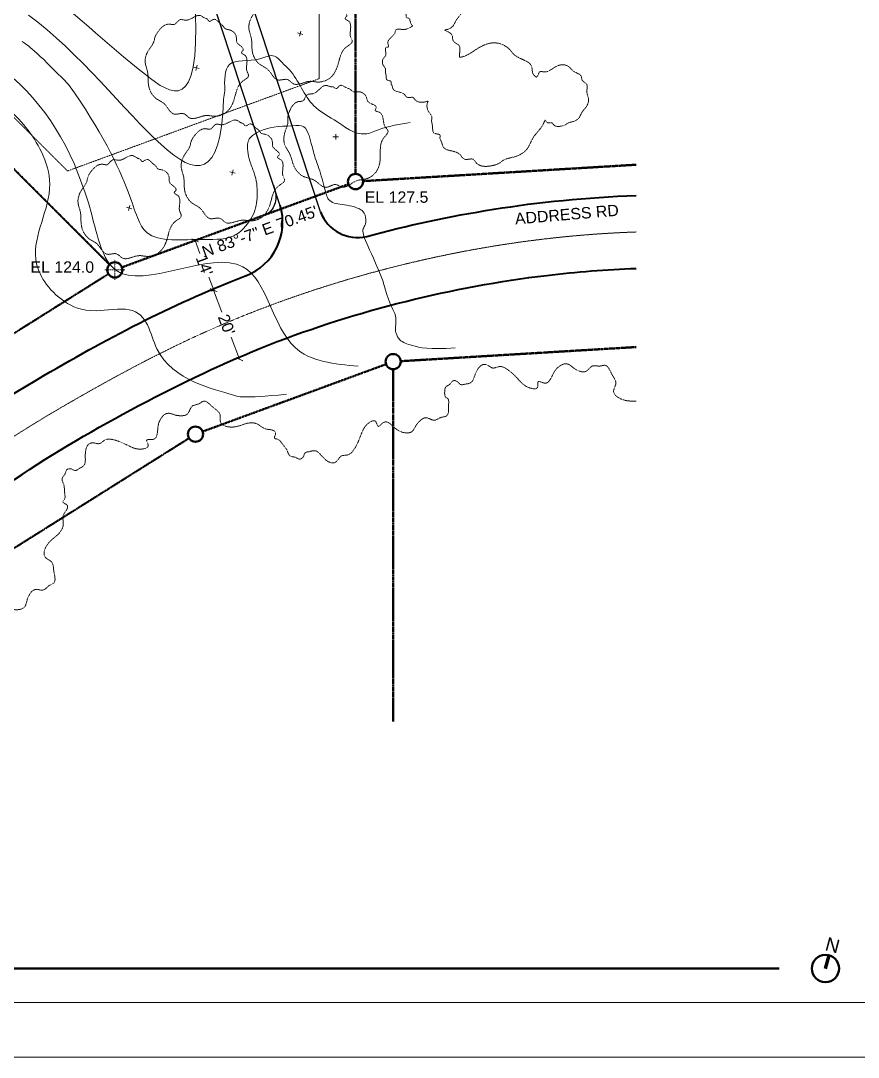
# Model space of a CAD drawing. Header units: inches. Extents: x -4969 to 16721, y 2489 to 24693.
# Drawn here: x 3431 to 6193, y 16773 to 20190 of the extents above; entities that cross this region are included whole.
import ezdxf

# ---------------------------------------------------------------- set-up
doc = ezdxf.new("R2010")
doc.units = ezdxf.units.IN
doc.header["$MEASUREMENT"] = 0
for name, pattern in [('CENTER', [2, 1.25, -0.25, 0.25, -0.25]), ('DASHED2', [0.375, 0.25, -0.125]), ('HIDDEN2', [0.1875, 0.125, -0.0625]), ('PHANTOM2', [1.25, 0.625, -0.125, 0.125, -0.125, 0.125, -0.125])]:
    doc.linetypes.add(name, pattern=pattern)
doc.layers.get('0').update_dxf_attribs({"lineweight": 5})
doc.layers.add('0-NPLT', color=1, linetype='Continuous', plot=False)
for name, color, linetype, lineweight in [('1', 1, 'Continuous', 9), ('2', 6, 'Continuous', 20), ('3', 3, 'Continuous', 30), ('4', 2, 'Continuous', 40), ('5', 4, 'Continuous', 50), ('A-DIMSx', 7, 'Continuous', 9), ('A-TEXTx', 7, 'Continuous', 20), ('L-PLNT', 7, 'Continuous', 20)]:
    doc.layers.add(name, color=color, linetype=linetype, lineweight=lineweight)
doc.styles.get("Standard").update_dxf_attribs({"font": 'Arial.ttf'})
doc.dimstyles.get("Standard").update_dxf_attribs({"dimtxt": 3, "dimasz": 2, "dimexe": 0.03125, "dimexo": 0.0625, "dimgap": 0.03125, "dimtad": 0, "dimtoh": 1, "dimdec": 4, "dimlfac": 0.99985, "dimzin": 0, "dimdsep": 46, "dimlunit": 4, "dimtxsty": 'Standard', "dimblk": 'ARCHTICK', "dimblk1": 'ARCHTICK', "dimblk2": 'ARCHTICK', "dimcen": 0.09, "dimclrt": 256, "dimadec": 0, "dimazin": 0, "dimtfac": 1, "dimtdec": 4, "dimtofl": 0, "dimtmove": 0, "dimatfit": 3, "dimfxl": 1, "dimtolj": 1, "dimtzin": 0, "dimarcsym": 0})

# ---------------------------------------------------------------- blocks, each defined once
blk = doc.blocks.new('_ArchTick')
at = {"color": 0, "linetype": 'ByBlock', "lineweight": 0, "const_width": 0.15}
blk.add_lwpolyline([(-0.5, -0.5), (0.5, 0.5)], dxfattribs=at)
blk = doc.blocks.new('*D398')
at = {"layer": 'A-DIMSx', "color": 0, "lineweight": -2, "ltscale": 0.25, "transparency": 16777216}
for p, q in [((4007.2, 19465.8), (3998.1, 19462.4)), ((4068.2, 19301.8), (4059, 19298.4))]:
    blk.add_line(p, q, dxfattribs=at)
at = {"layer": 'A-DIMSx', "color": 0, "lineweight": 5, "ltscale": 0.25, "transparency": 16777216}
for p, q in [((4006.5, 19465.5), (4022.3, 19422.9)), ((4067.5, 19301.5), (4051.6, 19344.1))]:
    blk.add_line(p, q, dxfattribs=at)
at = {"layer": 'Defpoints', "color": 0, "ltscale": 0.25, "transparency": 16777216}
for p in [(4006.5, 19465.5), (4015.6, 19468.9), (4076.6, 19304.9)]:
    blk.add_point(p, dxfattribs=at)
at = {"layer": 'A-DIMSx', "color": 0, "lineweight": 5, "ltscale": 0.25, "transparency": 16777216, "xscale": 18, "yscale": 18, "zscale": 18}
for p, rotation in [((4006.5, 19465.5), 110.3998760877212), ((4067.5, 19301.5), 290.3998760877211)]:
    blk.add_blockref('_ArchTick', p, dxfattribs=dict(at, rotation=rotation))
at = {"layer": 'A-DIMSx', "ltscale": 0.25, "transparency": 16777216, "insert": (4037, 19383.5), "char_height": 37.5, "attachment_point": 5, "rotation": 290.3999}
blk.add_mtext("\\A1;14'", dxfattribs=at)
blk = doc.blocks.new('*D399')
at = {"layer": 'A-DIMSx', "color": 0, "lineweight": -2, "ltscale": 0.25, "transparency": 16777216}
blk.add_line((4068.1, 19301.9), (4058.8, 19298.4), dxfattribs=at)
at = {"layer": 'A-DIMSx', "color": 0, "lineweight": 5, "ltscale": 0.25, "transparency": 16777216}
for p, q in [((4067.3, 19301.6), (4094.4, 19229.1)), ((4152.6, 19073.9), (4125.4, 19146.4))]:
    blk.add_line(p, q, dxfattribs=at)
at = {"layer": 'Defpoints', "color": 0, "ltscale": 0.25, "transparency": 16777216}
for p in [(4076.6, 19305.1), (4152.6, 19073.9), (4152.6, 19073.9)]:
    blk.add_point(p, dxfattribs=at)
at = {"layer": 'A-DIMSx', "color": 0, "lineweight": 5, "ltscale": 0.25, "transparency": 16777216, "xscale": 18, "yscale": 18, "zscale": 18}
for p, rotation in [((4067.3, 19301.6), 110.5524194715163), ((4152.6, 19073.9), 290.5524194715163)]:
    blk.add_blockref('_ArchTick', p, dxfattribs=dict(at, rotation=rotation))
at = {"layer": 'A-DIMSx', "ltscale": 0.25, "transparency": 16777216, "insert": (4109.9, 19187.8), "char_height": 37.5, "attachment_point": 5, "rotation": 290.5524}
blk.add_mtext("\\A1;20'", dxfattribs=at)
blk = doc.blocks.new('BORDER 11X17')
at = {"layer": '0-NPLT', "lineweight": 9, "ltscale": 0.1}
blk.add_lwpolyline([(29864.74, -10461.77), (29048.74, -10461.77), (29048.74, -10989.77), (29864.74, -10989.77), (29864.74, -10461.77)], dxfattribs=at)
blk.add_lwpolyline([(29792.74, -10473.77), (29078.74, -10473.77), (29078.74, -10977.77), (29792.74, -10977.77)], close=True, dxfattribs=at)

msp = doc.modelspace()

# ---------------------------------------------------------------- linework, layer by layer
at = {"layer": '1', "ltscale": 0.1}
for points, knots in [([(4054.9106128, 20306.972134), (4003.8532876, 20273.4097315), (4029.2470315, 19875.4668737), (3784.3609737, 20043.0331612), (3597.0096306, 20227.9221042), (3482.3339471, 20311.9630241)], [27.1390329105, 27.1390329105, 27.1390329105, 27.1390329105, 42.479868043, 297.995430453, 688.8136868408, 688.8136868408, 688.8136868408, 688.8136868408]), ([(4104.0499542, 19958.3407726), (4100.5591103, 19937.00471), (4080.9395087, 19397.0407916), (3785.4477547, 19971.2260884), (3457.3662886, 20207.7149459)], [66.0905268272, 66.0905268272, 66.0905268272, 66.0905268272, 72.0478202283, 884.1177910082, 884.1177910082, 884.1177910082, 884.1177910082]), ([(4104.0499542, 19958.3407726), (4103.2425483, 19994.0469343), (4101.5005596, 20071.0834375), (4203.3102699, 20049.6625332), (4265.561647, 20084.5894295), (4293.2711418, 20050.4154632), (4344.8537931, 20005.7165376), (4373.8879948, 19912.4548791), (4473.8888956, 19862.0431509), (4546.3254026, 19800.7733368), (4631.1525661, 19841.3100287), (4681.2905992, 19848.8369288), (4715.7865826, 19854.0155886)], [0, 0, 0, 0, 88.2541884006, 190.4095468536, 239.6925907231, 272.596383205, 306.2746754165, 450.1525204364, 530.9467901374, 644.0922749613, 691.8818307338, 797.2738828876, 797.2738828876, 797.2738828876, 797.2738828876]), ([(4309.9346327, 19842.7145765), (4266.3665242, 19841.3332914), (4227.679475, 19834.1600672), (4183.8101551, 19804.1528647), (4175.5910583, 19769.2393445), (4185.4187937, 19726.0902646), (4211.2387572, 19664.5667985), (4211.4968832, 19614.2284084), (4207.9073486, 19555.5761565), (4137.8457916, 19464.36653), (4001.1907453, 19474.5128798), (3833.6080618, 19451.3483102), (3799.9403035, 19610.582231), (3697.2194605, 19828.8489664), (3588.5897629, 19979.6409834)], [966.1197340921, 966.1197340921, 966.1197340921, 966.1197340921, 1052.3957324527, 1080.3183995863, 1099.2221573154, 1160.8115186827, 1199.2575669263, 1278.1205623445, 1350.5391874964, 1407.397276469, 1486.3748855516, 1643.0189055874, 1751.4076671321, 1883.1041123019, 1883.1041123019, 1883.1041123019, 1883.1041123019]), ([(3380.7380633, 19907.1593232), (3430.3159691, 19865.3458296), (3496.2520457, 19784.8607112), (3552.723427, 19603.9581524), (3434.070734, 19431.3174059), (3521.2976384, 19301.9177264), (3575.9366683, 19264.2536148)], [514.2432047489, 514.2432047489, 514.2432047489, 514.2432047489, 702.8750804543, 814.0271716168, 1068.9237319742, 1231.2071814015, 1231.2071814015, 1231.2071814015, 1231.2071814015]), ([(4626.1200172, 19330.6460912), (4576.6412823, 19453.7565752), (4548.0868507, 19491.0969857), (4571.8716766, 19520.7335688), (4567.9832218, 19554.669339), (4544.4336932, 19576.0351769), (4489.118493, 19584.2699759), (4444.9814215, 19590.4237165), (4434.854674, 19631.8135565), (4413.9998081, 19709.2096784), (4403.9140914, 19729.7235404), (4390.9323365, 19779.7922569), (4372.1826767, 19849.0220028), (4355.1165667, 19845.6028983), (4309.9346327, 19842.7145765)], [355.0576600074, 355.0576600074, 355.0576600074, 355.0576600074, 426.4460036396, 444.0680511201, 473.5347570973, 506.8640310362, 603.2361450275, 692.6235779045, 751.8985244839, 807.9524571225, 838.4344749785, 867.7494954719, 887.8020131754, 954.1456245748, 954.1456245748, 954.1456245748, 954.1456245748]), ([(4864.0714332, 19111.3365708), (4776.8780052, 19105.5745771), (4730.9862634, 19115.1322103), (4679.4986727, 19133.3366051), (4669.7872799, 19155.4365929), (4665.2773816, 19173.9747823), (4671.4924871, 19211.6651527), (4638.9428543, 19274.5135619), (4625.3829271, 19332.5299428), (4626.1200172, 19330.6460912)], [0, 0, 0, 0, 66.9901745406, 107.7363971783, 137.4050423408, 150.6900959062, 177.6225784581, 203.2686276384, 343.0965191413, 343.0965191413, 343.0965191413, 343.0965191413]), ([(4307.6267252, 18958.2261588), (4158.548225, 18944.2835652), (4117.7929516, 18966.8062163), (3866.8262678, 19013.9965329), (3848.5936455, 19258.5281736), (3646.7240372, 19222.9125181), (3601.9658391, 19247.7266906), (3575.9366683, 19264.2536148)], [0, 0, 0, 0, 89.6685014463, 359.3384261515, 484.8295801573, 547.3176168101, 640.324640473, 640.324640473, 640.324640473, 640.324640473])]:
    msp.add_open_spline(points, degree=3, knots=knots, dxfattribs=at)
msp.add_open_spline([(3588.5897629, 19979.6409834), (3475.822082, 20095.7246348), (3454.1718474, 20109.7068257), (3435.4160222, 20121.5371699)], degree=3, dxfattribs=at)
at = {"layer": '2', "linetype": 'CENTER', "ltscale": 0.1}
for p, q in [((3741.6103437, 19368.3478473), (3741.6103437, 19401.3478473)), ((3774.6103437, 19368.3478473), (3708.6103437, 19368.3478473)), ((3741.6103437, 19368.3478473), (3741.6103437, 19335.3478473))]:
    msp.add_line(p, q, dxfattribs=at)
at = {"layer": '2', "linetype": 'DASHED2', "ltscale": 0.2}
msp.add_lwpolyline([(2375.3182236, 22474.6399674), (4415.3182236, 22474.6399674), (4415.3182236, 19999.0109534), (3585.2274112, 19694.4364073), (2375.3182236, 20904.3455949), (2375.3182236, 22474.6399674)], dxfattribs=at)
at = {"layer": '2', "ltscale": 0.1}
msp.add_open_spline([(4544.2345314, 19050.5970339), (4465.1692027, 19058.07693), (4271.9852178, 19076.3529072), (4222.6745114, 19538.9123827), (3730.9861066, 19234.2281235), (3646.1362189, 19681.4544498), (3530.9845535, 19892.0665821), (3404.8930701, 20001.8779357)], degree=3, knots=[0, 0, 0, 0, 218.6713959711, 534.2899638059, 953.6998900704, 1157.6605152641, 1669.4917053071, 1669.4917053071, 1669.4917053071, 1669.4917053071], dxfattribs=at)
at = {"layer": '2', "linetype": 'DASHED2', "ltscale": 0.3}
msp.add_open_spline([(2348.7299746, 17880.0090871), (2432.2706498, 17970.2302662), (2606.5284247, 18153.0240958), (2862.2143325, 18399.6321896), (3101.889318, 18604.1698801), (3359.7205403, 18794.1454976), (3649.53533, 18967.0307199), (3979.6495269, 19142.8120844), (4325.3251303, 19283.7804719), (4712.7325545, 19398.546693), (5097.5680636, 19469.4940284), (5354.3101963, 19489.7038168), (5460.8649947, 19493.4402096)], degree=3, knots=[121.4729406931, 121.4729406931, 121.4729406931, 121.4729406931, 490.3242559275, 878.9344874937, 1186.6554815344, 1434.9022140808, 1838.7808645469, 2197.7622060259, 2556.0671003237, 2956.63624104, 3407.9441787895, 3727.5601639366, 3727.5601639366, 3727.5601639366, 3727.5601639366], dxfattribs=at)
at = {"layer": '3', "ltscale": 0.25}
for p, q in [((4419.7874305, 19560.0522078), (3995.139674, 20848.550059)), ((4290.2716942, 19569.6611004), (3880.6849859, 20812.4595975))]:
    msp.add_line(p, q, dxfattribs=at)
msp.add_open_spline([(4264.37177, 19648.2485797), (4268.0149295, 19636.8310108), (4276.3289583, 19610.7750564), (4267.7424527, 19573.2782694), (4250.6001196, 19558.1271232), (4245.0346872, 19553.2081499)], degree=3, knots=[0, 0, 0, 0, 35.8309791907, 81.769627161, 103.8539866702, 103.8539866702, 103.8539866702, 103.8539866702], dxfattribs=at)
at = {"layer": '4', "ltscale": 0.25}
for centre, radius, start, end in [((4106.255426, 19525.3587714), 188.6741448, 290.8796589168, 17.096495757), ((4542.1022511, 19606.0222226), 130.66812, 200.5979051836, 283.5629301897)]:
    msp.add_arc(centre, radius, start, end, dxfattribs=at)
at = {"layer": '4', "ltscale": 0.1}
msp.add_open_spline([(4572.745652, 19478.9980534), (4833.1686595, 19549.2218595), (5131.8374285, 19602.349975), (5460.8649947, 19613.5172166)], degree=3, dxfattribs=at)
for points, knots in [([(2185.8122501, 17880.0090871), (2852.2631725, 18611.5455849), (3463.317192, 19012.7241832), (3943.3972872, 19261.1703211), (4180.3357826, 19351.8363415)], [40.6792248674, 40.6792248674, 40.6792248674, 40.6792248674, 386.4154571695, 646.240149519, 646.240149519, 646.240149519, 646.240149519]), ([(2512.4719346, 17880.0090871), (2679.2544839, 18057.6719996), (2963.4246846, 18341.8430363), (3406.0970349, 18687.4785319), (3817.0375286, 18926.0972476), (4245.4855392, 19131.9354693), (4698.574489, 19273.3298153), (5106.2832406, 19349.8601666), (5362.2882732, 19369.8096351), (5460.8649947, 19373.3747014)], [231.5282069541, 231.5282069541, 231.5282069541, 231.5282069541, 961.9069992597, 1434.823809101, 1911.7322499136, 2384.8666673258, 2857.920007787, 3330.9808712932, 3626.6699315253, 3626.6699315253, 3626.6699315253, 3626.6699315253])]:
    msp.add_open_spline(points, degree=3, knots=knots, dxfattribs=at)
at = {"layer": '5', "linetype": 'PHANTOM2', "ltscale": 0.5}
for p, q in [((4560.2733162, 19661.0706549), (5460.8649947, 19715.1233841)), ((3720.4419258, 19355.0475434), (2748.4281684, 18744.3227207)), ((4684.2032385, 19067.4291037), (5460.8649947, 19114.0436668)), ((4659.2481459, 19040.9313207), (4659.2481459, 17880.0090871)), ((3986.2852144, 18813.4764387), (3138.6280298, 18280.8859482))]:
    msp.add_line(p, q, dxfattribs=at)
at = {"layer": '5', "ltscale": 0.1}
for p, q in [((6082.8999728, 17065.4861832), (6094.5468299, 17108.9528454)), ((6084.7110838, 17065.0008975), (6096.3579408, 17108.4675596)), ((6086.5221947, 17064.5156118), (6098.1690517, 17107.9822739)), ((1071.3259479, 17065.0008975), (5932.7193938, 17065.0008975))]:
    msp.add_line(p, q, dxfattribs=at)
at = {"layer": '5', "linetype": 'PHANTOM2', "ltscale": 0.5, "flags": 128}
for points in [[(4535.3182236, 19684.5728719), (4535.3182236, 22629.6399674)], [(2272.9958931, 20836.9622979), (3723.9326742, 19386.0255168)], [(3765.080351, 19376.9593952), (4511.8482163, 19650.961324)], [(4030.9236396, 18835.3882904), (4635.7781386, 19057.3197728)]]:
    msp.add_lwpolyline(points, dxfattribs=at)
at = {"layer": '5', "ltscale": 0.1}
for centre, radius in [((4535.3182236, 19659.5728719), 25), ((3741.6103437, 19368.3478473), 25), ((4659.2481459, 19065.9313207), 25), ((4007.4536324, 18826.7767425), 25), ((6084.7110838, 17065.0008975), 45)]:
    msp.add_circle(centre, radius, dxfattribs=at)
at = {"layer": 'L-PLNT', "ltscale": 0.1}
for p, q in [((4361.3245626, 20144.8705822), (4343.9378977, 20149.529325)), ((4352.6312301, 20147.1999536), (4350.3018587, 20138.5066212)), ((4352.6312301, 20147.1999536), (4354.9606015, 20155.8932861)), ((4019.4143265, 20032.1878839), (4002.0276617, 20036.8466267)), ((4010.7209941, 20034.5172553), (4008.3916227, 20025.8239229)), ((4010.7209941, 20034.5172553), (4013.0503655, 20043.2105877)), ((4478.9521195, 19806.8183173), (4460.9521195, 19806.8183173)), ((4469.9521195, 19806.8183173), (4469.9521195, 19815.8183173)), ((4469.9521195, 19806.8183173), (4469.9521195, 19797.8183173)), ((4138.2329934, 19687.3592825), (4120.8463285, 19692.0180253)), ((4129.539661, 19689.6886539), (4127.2102896, 19680.9953215)), ((4129.539661, 19689.6886539), (4131.8690324, 19698.3819863)), ((3797.8205348, 19570.2296191), (3780.43387, 19574.8883619)), ((3789.1272024, 19572.5589905), (3786.797831, 19563.865658)), ((3789.1272024, 19572.5589905), (3791.4565738, 19581.2523229))]:
    msp.add_line(p, q, dxfattribs=at)
at = {"layer": 'L-PLNT', "linetype": 'HIDDEN2', "ltscale": 0.005}
for points, knots in [([(4828.4165521, 20158.7086374), (4831.4702858, 20159.4583144), (4842.8527941, 20161.7282437), (4859.3066082, 20171.2708298), (4866.5692894, 20194.7781543), (4886.1273017, 20211.1015476), (4891.4803546, 20237.9376416), (4879.3840831, 20259.719737), (4890.5322694, 20286.6002463), (4865.1359438, 20293.5872294), (4867.8183349, 20318.7683728), (4839.9930963, 20321.6710803), (4826.9457068, 20342.4388015), (4807.5092209, 20350.8648626), (4788.22581, 20346.415401), (4768.7530209, 20335.4644017), (4751.4595525, 20320.6266367), (4725.8472053, 20328.7056109), (4723.6339097, 20312.8666129), (4713.4641542, 20305.8024423), (4703.6978906, 20294.0871013), (4707.7538684, 20286.8547562), (4707.8960159, 20280.6899358), (4698.099304, 20283.1186931), (4700.9470331, 20269.5215341), (4701.9383544, 20259.7854384), (4691.246396, 20251.8167411), (4692.3552443, 20236.6817926), (4701.7552795, 20228.4484709), (4699.5069185, 20219.4255999), (4702.6987738, 20211.1036754), (4700.7894205, 20197.215433), (4716.7057757, 20199.307567), (4713.3717348, 20191.7378401), (4714.4375806, 20189.6999795), (4714.4669272, 20189.6438699)], [134.2042126265, 134.2042126265, 134.2042126265, 134.2042126265, 143.5601412277, 168.048752541, 186.7400261239, 214.334240066, 242.3340452061, 259.5547237372, 287.9844818844, 306.4560046471, 318.517587076, 351.972539666, 365.9203835204, 391.6936235017, 408.544425816, 423.7075894373, 458.6949884221, 474.4794507991, 482.9714609066, 498.6205160305, 513.0732172986, 520.2619549258, 523.3857325475, 527.8777748644, 540.8097197661, 548.7549971827, 558.2859876695, 576.1185451174, 585.6871778939, 592.4704441199, 601.2930284019, 613.7472884146, 623.3628215872, 630.0686851316, 630.258549473, 630.258549473, 630.258549473, 630.258549473]), ([(4386.5314219, 20309.0431682), (4384.1972937, 20309.7962051), (4376.4120747, 20312.3078741), (4361.8601522, 20325.5811895), (4338.295173, 20310.0911135), (4317.6138789, 20301.7345497), (4298.6226756, 20309.1841002), (4288.6997176, 20298.5257645), (4279.5157255, 20287.2458543), (4252.7751864, 20297.9189883), (4228.8859376, 20272.7948105), (4215.3363623, 20250.1103305), (4212.5368106, 20227.6345061), (4191.2086534, 20205.3111959), (4178.679776, 20167.5377174), (4196.1509702, 20128.9677173), (4189.5851341, 20085.6203477), (4213.3151129, 20044.9415752), (4253.7553277, 20030.6866681), (4270.0708013, 19983.337201), (4310.7595504, 20003.3192967), (4336.0411796, 19967.8201966), (4375.1977862, 19995.835493), (4415.7055984, 19983.9727133), (4450.3592773, 19995.2995685), (4470.1220578, 20023.0377623), (4482.7091549, 20059.3672475), (4488.0532618, 20098.2165296), (4530.2664803, 20117.0384675), (4515.0419449, 20139.9678369), (4520.0807301, 20160.6736353), (4519.2917695, 20186.9105224), (4505.8132838, 20191.5983733), (4498.5948007, 20199.3775697), (4513.9864873, 20207.4290176), (4494.8008408, 20221.6947824), (4482.4128817, 20233.1053472), (4487.0921027, 20255.5722862), (4468.3915081, 20273.8034382), (4446.8865712, 20273.682024), (4439.4858571, 20287.8709913), (4425.8770775, 20294.9485675), (4412.4872358, 20315.0181437), (4394.3716271, 20294.1591459), (4390.0278136, 20307.7151893), (4386.3291769, 20309.1239699), (4386.22734, 20309.1627587)], [0, 0, 0, 0, 7.389337939, 24.6462959619, 52.3336691463, 78.8576714233, 90.5396736919, 107.5852217564, 117.1314534926, 131.0143618161, 180.8897264884, 199.7850248523, 211.455763629, 247.0645364511, 289.2090157661, 321.3763764552, 368.8655445351, 417.0527280981, 446.6892199703, 495.616345271, 527.4055185742, 548.1632946962, 605.738693292, 629.7426929183, 674.097996099, 703.0979373572, 729.193481421, 789.4061939322, 816.5709824797, 831.1855859678, 858.1173409593, 882.9901915203, 895.3618854622, 900.7378530775, 908.4685807242, 930.7242357077, 944.3979216285, 960.8005924981, 991.4901174729, 1007.9575700763, 1019.6314547034, 1034.8149706662, 1056.2485381631, 1072.7967055423, 1084.3373814844, 1084.6641347537, 1084.6641347537, 1084.6641347537, 1084.6641347537]), ([(4044.6211859, 20196.3604699), (4042.2870577, 20197.1135068), (4034.5018386, 20199.6251758), (4019.9499162, 20212.8984912), (3996.384937, 20197.4084152), (3975.7036428, 20189.0518513), (3956.7124396, 20196.5014019), (3946.7894815, 20185.8430662), (3937.6054895, 20174.563156), (3910.8649504, 20185.23629), (3886.9757016, 20160.1121122), (3873.4261263, 20137.4276321), (3870.6265745, 20114.9518077), (3849.2984174, 20092.6284975), (3836.76954, 20054.855019), (3854.2407342, 20016.285019), (3847.6748981, 19972.9376494), (3871.4048768, 19932.2588769), (3911.8450916, 19918.0039698), (3928.1605653, 19870.6545027), (3968.8493143, 19890.6365984), (3994.1309436, 19855.1374982), (4033.2875502, 19883.1527947), (4073.7953623, 19871.290015), (4108.4490412, 19882.6168702), (4128.2118218, 19910.355064), (4140.7989189, 19946.6845492), (4146.1430258, 19985.5338313), (4188.3562443, 20004.3557692), (4173.1317088, 20027.2851385), (4178.1704941, 20047.990937), (4177.3815335, 20074.2278241), (4163.9030478, 20078.915675), (4156.6845647, 20086.6948714), (4172.0762513, 20094.7463192), (4152.8906048, 20109.0120841), (4140.5026457, 20120.4226489), (4145.1818667, 20142.8895879), (4126.4812721, 20161.1207399), (4104.9763352, 20160.9993257), (4097.575621, 20175.188293), (4083.9668414, 20182.2658692), (4070.5769998, 20202.3354453), (4052.4613911, 20181.4764475), (4048.1175776, 20195.0324909), (4044.4189408, 20196.4412716), (4044.317104, 20196.4800604)], [0, 0, 0, 0, 7.389337939, 24.6462959619, 52.3336691463, 78.8576714233, 90.5396736919, 107.5852217564, 117.1314534926, 131.0143618161, 180.8897264884, 199.7850248523, 211.455763629, 247.0645364511, 289.2090157661, 321.3763764552, 368.8655445351, 417.0527280981, 446.6892199703, 495.616345271, 527.4055185742, 548.1632946962, 605.738693292, 629.7426929183, 674.097996099, 703.0979373572, 729.193481421, 789.4061939322, 816.5709824797, 831.1855859678, 858.1173409593, 882.9901915203, 895.3618854622, 900.7378530775, 908.4685807242, 930.7242357077, 944.3979216285, 960.8005924981, 991.4901174729, 1007.9575700763, 1019.6314547034, 1034.8149706662, 1056.2485381631, 1072.7967055423, 1084.3373814844, 1084.6641347537, 1084.6641347537, 1084.6641347537, 1084.6641347537]), ([(4724.4943701, 20173.0735096), (4714.3507069, 20166.3117561), (4697.8319944, 20156.6130688), (4668.1897041, 20165.9632191), (4665.2386433, 20144.8445551), (4651.6789693, 20135.425661), (4638.6572845, 20119.8052064), (4644.0652549, 20110.1620795), (4644.2547849, 20101.942319), (4631.1925024, 20105.1806621), (4634.9894745, 20087.0511168), (4636.3112362, 20074.0696558), (4622.0552917, 20063.4447261), (4623.533756, 20043.2647947), (4636.0671364, 20032.2870325), (4633.0693216, 20020.2565378), (4637.3251287, 20009.1606384), (4634.7793243, 19990.642982), (4656.0011313, 19993.432494), (4651.5557435, 19983.3395247), (4652.9768712, 19980.6223773), (4653.016, 19980.5475644)], [575.3732758346, 575.3732758346, 575.3732758346, 575.3732758346, 611.5933178962, 632.6392677321, 643.9619478754, 664.8273547073, 684.0976230648, 693.6826065677, 697.8476433967, 703.8370331526, 721.0796263548, 731.6733295769, 744.3813168927, 768.1580601565, 780.9162371919, 789.9605921598, 801.7240378692, 818.3297178862, 831.150428783, 840.0915801755, 840.3447326307, 840.3447326307, 840.3447326307, 840.3447326307]), ([(4714.3807511, 20189.8130506), (4715.1057906, 20188.5861588), (4717.5240776, 20184.4940006), (4718.347579, 20176.7793224), (4722.5754762, 20173.9131984), (4724.4943701, 20173.0735096)], [0, 0, 0, 0, 4.293673278, 14.3210586993, 20.6147162567, 20.6147162567, 20.6147162567, 20.6147162567]), ([(4878.4115474, 20069.6347268), (4878.3655377, 20069.9650644), (4876.7278357, 20083.1983715), (4887.7697895, 20109.822733), (4853.908022, 20119.1387104), (4856.9763825, 20147.943169), (4839.1965247, 20153.6579208), (4828.4165521, 20158.7086374)], [345.0970729671, 345.0970729671, 345.0970729671, 345.0970729671, 346.072964983, 383.9793091792, 408.6080061961, 424.6901161013, 457.1746097691, 457.1746097691, 457.1746097691, 457.1746097691]), ([(5131.3483598, 20003.9182741), (5126.9848717, 20006.8712032), (5116.7707381, 20015.3742099), (5121.2162249, 20057.1065426), (5065.5657476, 20062.9119577), (5039.4709688, 20104.4474001), (5000.5979969, 20121.2995224), (4962.0311751, 20112.4005992), (4925.2417688, 20091.7111765), (4900.6857896, 20071.2324587), (4878.4115474, 20069.6347268)], [597.898627084, 597.898627084, 597.898627084, 597.898627084, 612.9120092942, 637.035174152, 703.945079332, 731.8407670408, 783.3872470035, 817.0888516321, 847.4151788746, 909.9710876132, 909.9710876132, 909.9710876132, 909.9710876132]), ([(5159.7497921, 19862.4476875), (5160.9768733, 19861.6057347), (5163.7542577, 19859.1263708), (5167.3196935, 19852.1419935), (5175.7423307, 19852.9542348), (5184.0830662, 19854.3215538), (5191.6009705, 19839.3759588), (5211.6719134, 19841.0985117), (5226.305722, 19845.7439635), (5236.1835699, 19854.4407861), (5254.0613938, 19855.9319648), (5274.0652503, 19867.5334404), (5281.3279315, 19891.0407649), (5300.8859438, 19907.3641582), (5306.2389967, 19934.2002522), (5294.1427252, 19955.9823476), (5305.2909115, 19982.8628569), (5279.8945859, 19989.8498399), (5282.576977, 20015.0309833), (5254.7517384, 20017.9336909), (5241.7043489, 20038.7014121), (5222.267863, 20047.1274732), (5202.9844521, 20042.6780116), (5183.511663, 20031.7270122), (5166.2181946, 20016.8892473), (5140.6058474, 20024.9682215), (5138.6368022, 20010.8771517), (5134.1859147, 20006.495238), (5131.3483598, 20003.9182741)], [41.2750570634, 41.2750570634, 41.2750570634, 41.2750570634, 45.821300819, 52.6092839087, 62.5138267565, 68.0607919176, 76.1276407992, 105.1083860692, 116.0877509778, 122.8691892655, 143.5601412277, 168.048752541, 186.7400261239, 214.334240066, 242.3340452061, 259.5547237372, 287.9844818844, 306.4560046471, 318.517587076, 351.972539666, 365.9203835204, 391.6936235017, 408.544425816, 423.7075894373, 458.6949884221, 474.4794507991, 482.9714609066, 494.2144950887, 494.2144950887, 494.2144950887, 494.2144950887]), ([(4460.809084, 19971.9208734), (4458.359589, 19972.0441343), (4450.1895771, 19972.4552573), (4432.6981125, 19981.5099808), (4413.9452173, 19960.4486509), (4396.131459, 19947.0241173), (4375.8592797, 19949.3045455), (4369.0330186, 19936.4411332), (4363.081419, 19923.1685845), (4334.4896313, 19926.5570796), (4317.9170047, 19896.1059947), (4310.7002954, 19870.6875815), (4313.8133075, 19848.2530249), (4298.9895875, 19821.1702298), (4296.6641169, 19781.4411393), (4323.5226451, 19748.7072579), (4328.3996593, 19705.1375507), (4361.8494997, 19671.9866442), (4404.601189, 19668.684159), (4432.6156703, 19627.1708412), (4466.7462369, 19657.0030867), (4500.3542587, 19629.2569562), (4530.925744, 19666.4521301), (4573.1235992, 19665.4777581), (4603.6648768, 19685.3876921), (4615.5750842, 19717.2957139), (4618.3305236, 19755.6450824), (4613.4376004, 19794.5537639), (4649.3409624, 19823.6599448), (4628.7006329, 19841.867615), (4628.2086707, 19863.1720141), (4620.6559873, 19888.3107029), (4606.4234647, 19889.3503304), (4597.4375413, 19894.9961762), (4610.2209008, 19906.7569392), (4587.9967377, 19915.5709992), (4573.0776167, 19923.3865187), (4571.7825253, 19946.2989868), (4549.0005687, 19959.0688573), (4528.2598191, 19953.385693), (4517.4389032, 19965.1757372), (4502.46202, 19968.4899395), (4484.3340376, 19984.4101154), (4472.2344092, 19959.5732062), (4464.5300453, 19971.5430769), (4460.5928173, 19971.9465769), (4460.4844112, 19971.9576867)], [0, 0, 0, 0, 7.389337939, 24.6462959619, 52.3336691463, 78.8576714233, 90.5396736919, 107.5852217564, 117.1314534926, 131.0143618161, 180.8897264884, 199.7850248523, 211.455763629, 247.0645364511, 289.2090157661, 321.3763764552, 368.8655445351, 417.0527280981, 446.6892199703, 495.616345271, 527.4055185742, 548.1632946962, 605.738693292, 629.7426929183, 674.097996099, 703.0979373572, 729.193481421, 789.4061939322, 816.5709824797, 831.1855859678, 858.1173409593, 882.9901915203, 895.3618854622, 900.7378530776, 908.4685807242, 930.7242357077, 944.3979216285, 960.8005924981, 991.4901174729, 1007.9575700763, 1019.6314547034, 1034.8149706662, 1056.2485381631, 1072.7967055423, 1084.3373814844, 1084.6641347537, 1084.6641347537, 1084.6641347537, 1084.6641347537]), ([(4652.9010984, 19980.7731388), (4653.8678179, 19979.137283), (4657.0922005, 19973.681072), (4658.7118848, 19958.5076395), (4680.3355692, 19955.3840244), (4696.6221202, 19949.6050837), (4703.8081656, 19935.5282485), (4715.0383484, 19936.6112369), (4726.1593291, 19938.4343289), (4736.1832015, 19918.5068689), (4758.7701584, 19920.4453542), (4773.1746701, 19924.2324111), (4774.6767467, 19924.6936196)], [0, 0, 0, 0, 5.724897704, 19.0947449324, 40.5455677912, 61.0950677586, 70.1457118782, 83.3517690086, 90.7477225567, 101.5035210656, 140.144514759, 144.7951511262, 144.7951511262, 144.7951511262, 144.7951511262]), ([(4774.6767467, 19924.6936196), (4768.7213152, 19914.4336796), (4770.6128554, 19892.6506373), (4789.0901142, 19876.4667389), (4784.593392, 19858.4209969), (4790.9771027, 19841.7771478), (4787.1583961, 19814.0006631), (4818.9911065, 19818.1849312), (4812.3230248, 19803.0454773), (4814.4547164, 19798.9697562), (4814.5134096, 19798.8575369)], [1117.745922397, 1117.745922397, 1117.745922397, 1117.745922397, 1152.2370902348, 1171.3743557878, 1184.9408882397, 1202.5860568039, 1227.4945768293, 1246.7256431744, 1260.1373702633, 1260.517098946, 1260.517098946, 1260.517098946, 1260.517098946]), ([(4163.4398528, 19851.5318685), (4161.1057246, 19852.2849054), (4153.3205055, 19854.7965744), (4138.768583, 19868.0698898), (4115.2036038, 19852.5798138), (4094.5223097, 19844.2232499), (4075.5311064, 19851.6728005), (4065.6081484, 19841.0144647), (4056.4241563, 19829.7345546), (4029.6836172, 19840.4076886), (4005.7943685, 19815.2835107), (3992.2447932, 19792.5990307), (3989.4452414, 19770.1232063), (3968.1170842, 19747.7998961), (3955.5882068, 19710.0264176), (3973.059401, 19671.4564176), (3966.4935649, 19628.1090479), (3990.2235437, 19587.4302755), (4030.6637585, 19573.1753684), (4046.9792321, 19525.8259013), (4087.6679812, 19545.807997), (4112.9496104, 19510.3088968), (4152.106217, 19538.3241933), (4192.6140292, 19526.4614136), (4227.2677081, 19537.7882688), (4247.0304887, 19565.5264626), (4259.6175857, 19601.8559478), (4264.9616926, 19640.7052299), (4307.1749111, 19659.5271678), (4291.9503757, 19682.4565371), (4296.9891609, 19703.1623356), (4296.2002004, 19729.3992227), (4282.7217146, 19734.0870736), (4275.5032315, 19741.86627), (4290.8949181, 19749.9177178), (4271.7092716, 19764.1834826), (4259.3213126, 19775.5940474), (4264.0005335, 19798.0609865), (4245.2999389, 19816.2921385), (4223.795002, 19816.1707243), (4216.3942879, 19830.3596916), (4202.7855083, 19837.4372678), (4189.3956666, 19857.5068439), (4171.280058, 19836.6478461), (4166.9362444, 19850.2038895), (4163.2376077, 19851.6126701), (4163.1357708, 19851.651459)], [0, 0, 0, 0, 7.389337939, 24.6462959619, 52.3336691463, 78.8576714233, 90.5396736919, 107.5852217564, 117.1314534926, 131.0143618161, 180.8897264884, 199.7850248523, 211.455763629, 247.0645364511, 289.2090157661, 321.3763764552, 368.8655445351, 417.0527280981, 446.6892199703, 495.616345271, 527.4055185742, 548.1632946962, 605.738693292, 629.7426929183, 674.097996099, 703.0979373572, 729.193481421, 789.4061939322, 816.5709824797, 831.1855859678, 858.1173409593, 882.9901915203, 895.3618854622, 900.7378530775, 908.4685807242, 930.7242357077, 944.3979216285, 960.8005924981, 991.4901174729, 1007.9575700763, 1019.6314547034, 1034.8149706662, 1056.2485381631, 1072.7967055423, 1084.3373814844, 1084.6641347537, 1084.6641347537, 1084.6641347537, 1084.6641347537]), ([(4814.3410572, 19799.1958984), (4815.7911364, 19796.7421147), (4820.6277103, 19788.5577982), (4823.0572368, 19765.7976495), (4855.4927634, 19761.1122268), (4879.9225899, 19752.4438157), (4890.7016579, 19731.3285629), (4907.5469322, 19732.9530456), (4924.2284032, 19735.6876836), (4939.2642118, 19705.7964936), (4979.4060977, 19709.2415994), (5008.673715, 19718.532503), (5028.4294108, 19735.9261482), (5064.1850585, 19738.9085055), (5104.1927716, 19762.1114567), (5118.7181338, 19809.1261058), (5147.7880332, 19833.3882543), (5157.9129977, 19856.5743456), (5159.7497921, 19862.4476875)], [0, 0, 0, 0, 8.587346556, 28.6421173986, 60.8183516867, 91.6426016379, 105.2185678174, 125.0276535129, 136.1215838351, 152.2552815984, 210.2167721385, 232.1755019556, 245.738378531, 287.1202824555, 336.0975050819, 373.4800522478, 428.668480132, 446.5108715625, 446.5108715625, 446.5108715625, 446.5108715625]), ([(3823.0273942, 19734.4022051), (3820.693266, 19735.155242), (3812.9080469, 19737.666911), (3798.3561244, 19750.9402264), (3774.7911453, 19735.4501504), (3754.1098511, 19727.0935865), (3735.1186479, 19734.5431371), (3725.1956898, 19723.8848013), (3716.0116977, 19712.6048912), (3689.2711586, 19723.2780252), (3665.3819099, 19698.1538473), (3651.8323346, 19675.4693673), (3649.0327828, 19652.9935429), (3627.7046257, 19630.6702327), (3615.1757483, 19592.8967542), (3632.6469424, 19554.3267542), (3626.0811064, 19510.9793845), (3649.8110851, 19470.3006121), (3690.2512999, 19456.0457049), (3706.5667736, 19408.6962379), (3747.2555226, 19428.6783336), (3772.5371519, 19393.1792334), (3811.6937584, 19421.1945299), (3852.2015706, 19409.3317502), (3886.8552495, 19420.6586054), (3906.6180301, 19448.3967992), (3919.2051271, 19484.7262844), (3924.549234, 19523.5755665), (3966.7624526, 19542.3975044), (3951.5379171, 19565.3268737), (3956.5767024, 19586.0326722), (3955.7877418, 19612.2695593), (3942.3092561, 19616.9574102), (3935.090773, 19624.7366066), (3950.4824596, 19632.7880544), (3931.2968131, 19647.0538192), (3918.908854, 19658.464384), (3923.5880749, 19680.9313231), (3904.8874804, 19699.1624751), (3883.3825435, 19699.0410609), (3875.9818293, 19713.2300282), (3862.3730497, 19720.3076043), (3848.983208, 19740.3771805), (3830.8675994, 19719.5181827), (3826.5237858, 19733.0742261), (3822.8251491, 19734.4830067), (3822.7233123, 19734.5217956)], [0, 0, 0, 0, 7.389337939, 24.6462959619, 52.3336691463, 78.8576714233, 90.5396736919, 107.5852217564, 117.1314534926, 131.0143618161, 180.8897264884, 199.7850248523, 211.455763629, 247.0645364511, 289.2090157661, 321.3763764552, 368.8655445351, 417.0527280981, 446.6892199703, 495.616345271, 527.4055185742, 548.1632946962, 605.738693292, 629.7426929183, 674.097996099, 703.0979373572, 729.193481421, 789.4061939322, 816.5709824797, 831.1855859678, 858.1173409593, 882.9901915203, 895.3618854622, 900.7378530775, 908.4685807242, 930.7242357077, 944.3979216285, 960.8005924981, 991.4901174729, 1007.9575700763, 1019.6314547034, 1034.8149706662, 1056.2485381631, 1072.7967055423, 1084.3373814844, 1084.6641347537, 1084.6641347537, 1084.6641347537, 1084.6641347537]), ([(4829.823402, 18972.7202799), (4830.0860773, 18976.5657495), (4831.9541213, 18984.8846078), (4847.5757199, 18989.3101391), (4854.7843106, 19006.6567475), (4873.4161172, 19001.4220511), (4880.5719853, 18987.2811519), (4896.999317, 18992.7289415), (4923.4549692, 18993.3935379), (4928.5987859, 19031.7220288), (4952.166291, 19061.0115179), (4974.5137948, 19053.2250214), (4988.8484098, 19040.245859), (5010.8682519, 19054.3778842), (5045.9034812, 19036.7437595), (5073.5988382, 19005.0990797), (5100.6933838, 18978.630384), (5142.3180639, 18972.850723), (5131.6887783, 19009.557396), (5165.989386, 18985.4519332), (5182.1597695, 19014.7820661), (5193.612202, 19042.6525465), (5229.6052429, 19069.0313118), (5252.9659423, 19044.4873856), (5271.9697345, 19034.4903282), (5298.6152281, 19027.7188321), (5313.634967, 19058.4779506), (5338.4087222, 19048.2196752), (5366.1331492, 19060.4171014), (5378.3026305, 19022.6170202), (5400.6680882, 18996.215834), (5375.850149, 18961.8961239), (5414.6018405, 18937.8533362), (5441.5743243, 18935.8007329), (5455.8802028, 18935.5593368), (5460.8649947, 18935.1597207)], [116.1212541714, 116.1212541714, 116.1212541714, 116.1212541714, 127.2984483594, 142.9437106875, 158.1424622772, 175.7259980187, 186.6048664945, 200.5013497345, 219.6690770391, 261.5725041977, 297.4897408921, 311.1931849596, 328.176490826, 349.8468888753, 375.9882871529, 436.2019135613, 473.6383657485, 500.782179217, 518.5220937434, 541.4062734082, 571.337293853, 595.2821011257, 641.5443781759, 667.1989633937, 685.1519249245, 708.6527212464, 738.1112804647, 761.4113854955, 777.4838034427, 818.1855016968, 848.6776362316, 875.2648749378, 917.8152237548, 946.1021286018, 960.9250688602, 960.9250688602, 960.9250688602, 960.9250688602]), ([(4249.6504942, 18842.3407501), (4256.1148765, 18841.8028749), (4264.9208053, 18840.4905161), (4274.4669523, 18829.0051109), (4267.7971789, 18821.4043099), (4268.2163583, 18811.313705), (4283.9974507, 18811.622622), (4293.2318112, 18792.800778), (4310.6902695, 18777.2210384), (4315.494602, 18750.717149), (4337.0038232, 18753.1174711), (4350.2287571, 18739.7769416), (4365.5046749, 18751.6593907), (4366.7912717, 18767.4554709), (4384.0595604, 18768.61385), (4408.807674, 18777.9879684), (4428.0433357, 18744.4391773), (4460.9257181, 18726.2169273), (4478.6787174, 18741.8652969), (4487.0512909, 18759.2962996), (4512.7772036, 18754.5250315), (4538.5602554, 18784.0828372), (4552.2564867, 18823.8425129), (4567.3508084, 18858.5825144), (4603.7116835, 18879.6515731), (4607.7295208, 18841.6486978), (4630.3887911, 18876.9213854), (4656.4370006, 18855.8683862), (4677.5653674, 18834.3855092), (4720.854361, 18823.5503219), (4733.2180325, 18855.098162), (4747.0401558, 18871.5308789), (4769.1562275, 18887.862286), (4794.6785511, 18865.0516102), (4813.7448578, 18883.9049151), (4844.022556, 18883.0790507), (4841.0180302, 18922.6759601), (4844.418401, 18947.4167537), (4827.021565, 18947.2048565), (4829.823402, 18972.7202799)], [2.6085853898, 2.6085853898, 2.6085853898, 2.6085853898, 21.4165684916, 28.8301683071, 41.4662499307, 46.941691478, 54.1063621925, 79.7394591073, 102.1290734652, 127.2984483594, 142.9437106875, 158.1424622772, 175.7259980187, 186.6048664945, 200.5013497345, 219.6690770391, 261.5725041977, 297.4897408921, 311.1931849596, 328.176490826, 349.8468888753, 375.9882871529, 436.2019135613, 473.6383657485, 500.782179217, 518.5220937434, 541.4062734082, 571.337293853, 595.2821011257, 641.5443781759, 667.1989633937, 685.1519249245, 708.6527212464, 738.1112804647, 761.4113854955, 777.4838034427, 818.1855016968, 848.6776362316, 871.357059572, 871.357059572, 871.357059572, 871.357059572]), ([(3576.1950266, 18568.9806425), (3580.5576196, 18573.7811976), (3586.1052688, 18580.7446922), (3585.2590475, 18595.6553382), (3575.1977028, 18596.668944), (3568.6251671, 18604.3369159), (3580.3810796, 18614.8695712), (3574.3051888, 18634.9349338), (3576.4562601, 18658.2351258), (3561.9022153, 18680.9004636), (3579.2745789, 18693.8081794), (3579.8550073, 18712.5840071), (3599.1315181, 18714.3051672), (3610.8416553, 18703.6260209), (3624.264703, 18714.5511034), (3648.7609521, 18724.5649439), (3639.961927, 18762.2227349), (3651.5954932, 18797.9713238), (3675.251607, 18798.6261031), (3693.2603811, 18791.5816798), (3708.8284549, 18812.6107706), (3747.8419525, 18808.5639628), (3784.9678949, 18788.8134448), (3819.6945381, 18773.6884158), (3860.6595318, 18783.0632634), (3837.6907354, 18813.6049717), (3878.3149847, 18803.2475884), (3883.0188847, 18836.4079762), (3883.8304041, 18866.5287883), (3908.1134385, 18903.9677051), (3938.6661267, 18889.3164308), (3959.9811692, 18886.7175396), (3987.2949253, 18889.8471107), (3990.4158072, 18923.9348802), (4017.217669, 18923.1402955), (4038.8055428, 18944.386113), (4063.6023913, 18913.3690416), (4093.8840549, 18896.6281581), (4082.8673912, 18855.7331006), (4127.6305072, 18847.0145758), (4154.89087, 18855.0602014), (4180.0283666, 18864.2848052), (4211.0730068, 18866.2780399), (4230.3657948, 18844.2244246), (4245.537496, 18842.5569298), (4249.6504942, 18842.3407501)], [2.6085853898, 2.6085853898, 2.6085853898, 2.6085853898, 21.4165684916, 28.8301683071, 41.4662499307, 46.941691478, 54.1063621925, 79.7394591073, 102.1290734652, 127.2984483594, 142.9437106875, 158.1424622772, 175.7259980187, 186.6048664945, 200.5013497345, 219.6690770391, 261.5725041977, 297.4897408921, 311.1931849596, 328.176490826, 349.8468888753, 375.9882871529, 436.2019135613, 473.6383657485, 500.782179217, 518.5220937434, 541.4062734082, 571.337293853, 595.2821011257, 641.5443781759, 667.1989633937, 685.1519249245, 708.6527212464, 738.1112804647, 761.4113854955, 777.4838034427, 818.1855016968, 848.6776362316, 875.2648749378, 917.8152237548, 946.1021286018, 965.2710087166, 998.0859304046, 1031.6057894141, 1043.7412349049, 1043.7412349049, 1043.7412349049, 1043.7412349049]), ([(3362.47879, 18266.412845), (3367.3632627, 18265.2737168), (3380.9125824, 18258.835673), (3402.7399626, 18245.9903325), (3447.3582724, 18246.7283613), (3451.1354802, 18280.4011885), (3460.2335259, 18299.8514029), (3477.3691316, 18321.3503913), (3507.9256404, 18305.9226339), (3521.4626841, 18329.0682513), (3550.9224442, 18336.1069725), (3537.7718608, 18373.5770214), (3539.6336643, 18408.1279985), (3499.1190452, 18420.4705365), (3515.4609926, 18463.0462336), (3536.7364309, 18481.8933872), (3557.8859066, 18498.3155285), (3576.0362241, 18523.5802994), (3567.5670927, 18551.6311002), (3574.197545, 18565.3787603), (3576.1950266, 18568.9806425)], [557.3753659343, 557.3753659343, 557.3753659343, 557.3753659343, 571.337293853, 595.2821011257, 641.5443781759, 667.1989633937, 685.1519249245, 708.6527212464, 738.1112804647, 761.4113854955, 777.4838034427, 818.1855016968, 848.6776362316, 875.2648749378, 917.8152237548, 946.1021286018, 965.2710087166, 998.0859304046, 1031.6057894141, 1043.7412349049, 1043.7412349049, 1043.7412349049, 1043.7412349049])]:
    msp.add_open_spline(points, degree=3, knots=knots, dxfattribs=at)

# ---------------------------------------------------------------- block references
at = {"ltscale": 0.1, "xscale": 15, "yscale": 15, "zscale": 15}
msp.add_blockref('BORDER 11X17', (-435281.0884121, 181619.0822636), dxfattribs=at)

# ---------------------------------------------------------------- texts
at = {"ltscale": 0.1, "insert": (6108.5616269, 17142.0766192), "char_height": 45, "width": 83.629335672, "attachment_point": 5, "rotation": 345}
msp.add_mtext('{N}', dxfattribs=at)
at = {"layer": 'A-TEXTx', "ltscale": 0.1, "char_height": 37.5, "attachment_point": 3}
for s, insert in [('{EL 127.5}', (4775.4905325, 19627.2053467)), ('{EL 124.0}', (3673.1749743, 19396.5635306))]:
    msp.add_mtext(s, dxfattribs=dict(at, insert=insert))
at = {"layer": 'A-TEXTx', "ltscale": 0.5, "char_height": 37.5}
for s, insert, width, attachment_point, rotation in [('{ADDRESS RD}', (5230.5218864, 19570.0439739), 913.452249451, 2, 4.8989389848), ('{N 83°-7" E^I70.45\' }', (4401.7278783, 19581.891072), 1370.178374176, 3, 20.0952311919)]:
    msp.add_mtext(s, dxfattribs=dict(at, insert=insert, width=width, attachment_point=attachment_point, rotation=rotation))

# ---------------------------------------------------------------- dimensions: what is measured, and where the dimension line sits
at = {"layer": 'A-DIMSx', "ltscale": 0.25}
dim = msp.add_aligned_dim(p1=(4076.6181467, 19304.942232), p2=(4015.6447737, 19468.8957764), distance=9.7601724, text="14'", dimstyle='Standard', override={"dimtxt": 37.5, "dimasz": 18, "dimexe": 9, "dimexo": 9, "dimgap": 12, "dimlwd": 5}, dxfattribs=at)
dim.commit()
dim.dimension.update_dxf_attribs({"geometry": '*D398', "text_midpoint": (4036.983419, 19383.5169007)})
dim = msp.add_linear_dim(base=(4152.598357, 19073.9444242), p1=(4076.5545908, 19305.0713913), p2=(4152.598357, 19073.9444242), angle=110.5524194715, text="20'", dimstyle='Standard', override={"dimtxt": 37.5, "dimasz": 18, "dimexe": 9, "dimexo": 9, "dimgap": 12, "dimlwd": 5}, dxfattribs=at)
dim.commit()
dim.dimension.update_dxf_attribs({"geometry": '*D399', "text_midpoint": (4109.9243456, 19187.7636954)})

doc.saveas('drawing.dxf')
